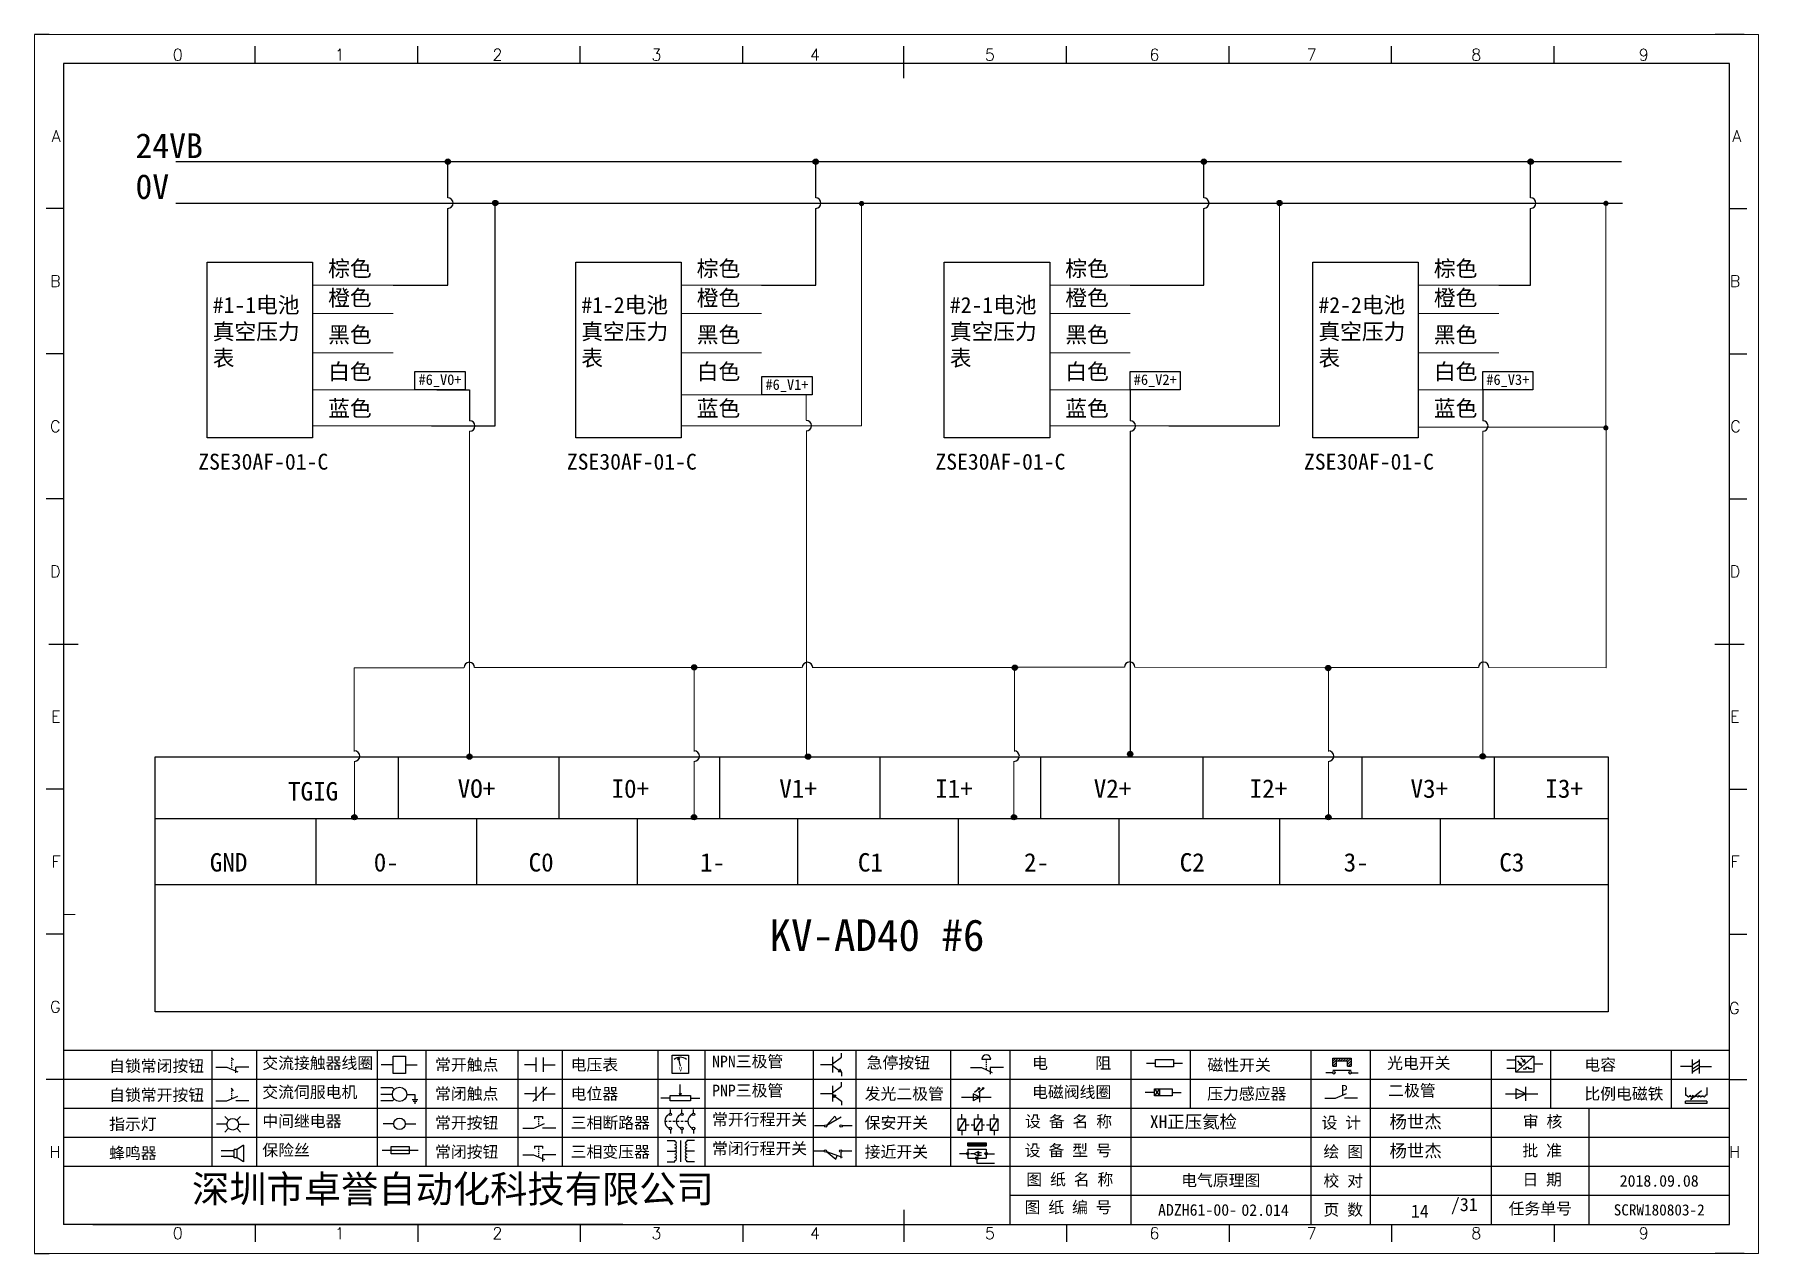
# Model space of a CAD drawing. Header units: millimetres. Extents: x 15130 to 37766, y 5931 to 11073.
# Drawn here: x 24086.6 to 24414, y 9752 to 9983.5 of the extents above; entities that cross this region are included whole.
import ezdxf
from ezdxf.enums import TextEntityAlignment as Align

# ---------------------------------------------------------------- set-up
doc = ezdxf.new("R2010")
doc.units = ezdxf.units.MM
doc.layers.add('1', color=3, linetype='Continuous', lineweight=20)
doc.layers.add('AE_BOR', color=1, linetype='Continuous')
doc.styles.get("Standard").update_dxf_attribs({"font": ''})
doc.styles.add('WD', font='romans.shx', dxfattribs={"bigfont": 'gbcbig.shx'})
doc.styles.add('样式 2', font='')
doc.styles.add('汉字', font='')
doc.styles.get('Standard').set_extended_font_data('SimSun')
doc.styles.get('样式 2').set_extended_font_data('NSimSun')
doc.styles.get('汉字').set_extended_font_data('新宋体')

# ---------------------------------------------------------------- blocks, each defined once
blk = doc.blocks.new('磁性开关')
at = {"linetype": 'ByBlock'}
h = blk.add_hatch(dxfattribs=at)
h.set_pattern_fill('ANSI31', color=256, scale=0.1, style=0)
h.paths.add_polyline_path([(-1910.88, -776.69), (-1910.88, -775.29), (-1907.69, -775.29), (-1907.69, -776.69), (-1908.31, -776.69), (-1908.31, -775.79), (-1910.25, -775.79), (-1910.25, -776.69)])
for p, q in [((-1910.91, -777.81), (-1912.09, -777.81)), ((-1910.88, -776.69), (-1910.88, -775.29)), ((-1910.88, -775.29), (-1907.69, -775.29)), ((-1910.88, -776.69), (-1910.25, -776.69)), ((-1910.88, -777.39), (-1907.69, -777.39)), ((-1910.25, -776.69), (-1910.25, -775.79)), ((-1910.25, -775.79), (-1908.31, -775.79)), ((-1908.31, -776.69), (-1908.31, -775.79)), ((-1908.31, -776.69), (-1907.69, -776.69)), ((-1907.69, -775.29), (-1907.69, -776.69)), ((-1907.66, -777.81), (-1906.48, -777.81))]:
    blk.add_line(p, q, dxfattribs=at)
for centre in [(-1910.68, -777.81), (-1907.88, -777.81)]:
    blk.add_circle(centre, 0.225, dxfattribs=at)
blk = doc.blocks.new('*U8')
at = {"linetype": 'ByBlock'}
for p, q in [((-1909.23, -780.45), (-1909.23, -780.67)), ((-1909.23, -780.45), (-1908.92, -780.84)), ((-1909.23, -780.84), (-1909.23, -781.05)), ((-1911.92, -782.07), (-1910.06, -782.07)), ((-1910.06, -782.07), (-1908.18, -782.88)), ((-1909.23, -781.23), (-1909.23, -781.44)), ((-1909.23, -781.61), (-1909.23, -781.83)), ((-1909.23, -782), (-1909.23, -782.21)), ((-1909.23, -782.38), (-1909.23, -782.43)), ((-1908.52, -783.07), (-1908.52, -782.07)), ((-1906.25, -782.07), (-1908.52, -782.07))]:
    blk.add_line(p, q, dxfattribs=at)
blk = doc.blocks.new('*U11')
at = {"linetype": 'ByBlock'}
for p, q in [((-1911.92, -792.89), (-1910.06, -792.89)), ((-1910.06, -792.89), (-1908.18, -792.08)), ((-1908.88, -791.17), (-1909.23, -790.71)), ((-1909.23, -790.71), (-1909.23, -790.92)), ((-1909.23, -791.09), (-1909.23, -791.31)), ((-1909.23, -791.48), (-1909.23, -791.69)), ((-1909.23, -791.86), (-1909.23, -792.08)), ((-1909.23, -792.25), (-1909.23, -792.47)), ((-1906.25, -792.89), (-1908.52, -792.89))]:
    blk.add_line(p, q, dxfattribs=at)
blk = doc.blocks.new('蜂鸣器')
at = {"linetype": 'ByBlock'}
for p, q in [((-1907.17, -795.53), (-1908.25, -796.26)), ((-1907.17, -795.53), (-1907.17, -798.41)), ((-1908.8, -796.48), (-1911.01, -796.48)), ((-1908.8, -797.46), (-1911.01, -797.46)), ((-1908.25, -796.26), (-1908.8, -796.26)), ((-1908.8, -797.68), (-1908.8, -796.26)), ((-1908.25, -797.68), (-1908.8, -797.68)), ((-1908.25, -797.68), (-1908.25, -796.26)), ((-1907.17, -798.41), (-1908.25, -797.68))]:
    blk.add_line(p, q, dxfattribs=at)
blk = doc.blocks.new('指示灯')
at = {"linetype": 'ByBlock'}
for p, q in [((-1854.25, -776.92), (-1856.06, -776.92)), ((-1854.62, -775.59), (-1853.97, -776.23)), ((-1854.62, -778.25), (-1853.97, -777.61)), ((-1851.9, -775.59), (-1852.54, -776.23)), ((-1851.9, -778.25), (-1852.54, -777.61)), ((-1852.26, -776.92), (-1850.45, -776.92))]:
    blk.add_line(p, q, dxfattribs=at)
blk.add_circle((-1853.26, -776.92), 0.992, dxfattribs=at)
blk = doc.blocks.new('光电开关')
at = {"linetype": 'ByBlock'}
h = blk.add_hatch(dxfattribs=at)
h.set_pattern_fill('ANSI31', color=256, scale=0.01, style=0)
h.set_pattern_definition([(45, (0.172267, 0), (-0.0224506403, 0.0224506403), [])])
h.paths.add_polyline_path([(-1882.44, -776.34), (-1882.5, -775.91), (-1882.68, -776.07)])
h.paths.add_polyline_path([(-1882.86, -776.23), (-1882.44, -776.34), (-1882.68, -776.07)])
h.paths.add_polyline_path([(-1883.05, -776.88), (-1883.11, -776.45), (-1883.29, -776.61)])
h.paths.add_polyline_path([(-1883.47, -776.77), (-1883.05, -776.88), (-1883.29, -776.61)])
for p, q in [((-1884.01, -775.96), (-1885.56, -775.96)), ((-1884.01, -777.39), (-1885.56, -777.39)), ((-1880.91, -775.3), (-1884.01, -778.05)), ((-1883.75, -776.09), (-1883.05, -776.88)), ((-1883.11, -776.45), (-1883.47, -776.77)), ((-1883.05, -776.88), (-1883.47, -776.77)), ((-1883.14, -775.55), (-1882.44, -776.34)), ((-1883.05, -776.88), (-1883.11, -776.45)), ((-1882.5, -775.91), (-1882.86, -776.23)), ((-1882.44, -776.34), (-1882.86, -776.23)), ((-1882.78, -777.47), (-1882.23, -777.47)), ((-1882.44, -776.34), (-1882.5, -775.91)), ((-1882.23, -777.47), (-1882.23, -777.14)), ((-1882.23, -777.14), (-1881.78, -777.14)), ((-1881.78, -777.47), (-1881.78, -777.14)), ((-1881.23, -777.47), (-1881.78, -777.47)), ((-1879.37, -776.67), (-1880.91, -776.67))]:
    blk.add_line(p, q, dxfattribs=at)
blk.add_lwpolyline([(-1884.01, -775.3), (-1880.91, -775.3), (-1880.91, -778.05), (-1884.01, -778.05)], close=True, dxfattribs=at)
blk = doc.blocks.new('交流接触器线圈')
at = {"linetype": 'ByBlock'}
for p, q in [((-1880.82, -781.77), (-1882.87, -781.77)), ((-1878.72, -781.77), (-1876.67, -781.77))]:
    blk.add_line(p, q, dxfattribs=at)
blk.add_lwpolyline([(-1880.82, -780.28), (-1878.72, -780.28), (-1878.72, -783.26), (-1880.82, -783.26)], close=True, dxfattribs=at)
blk = doc.blocks.new('交流伺服电机')
at = {"linetype": 'ByBlock'}
for p, q in [((-1880.97, -785.75), (-1882.94, -785.75)), ((-1880.97, -786.85), (-1882.94, -786.85)), ((-1880.97, -785.75), (-1880.65, -786.03)), ((-1878.49, -786.85), (-1877.07, -786.85)), ((-1877.07, -786.85), (-1877.07, -787.72)), ((-1880.97, -787.94), (-1882.94, -787.94)), ((-1880.97, -787.94), (-1880.65, -787.67)), ((-1877.54, -787.72), (-1876.59, -787.72)), ((-1877.38, -788.01), (-1876.75, -788.01)), ((-1877.23, -788.29), (-1876.9, -788.29))]:
    blk.add_line(p, q, dxfattribs=at)
blk.add_circle((-1879.73, -786.85), 1.24, dxfattribs=at)
blk = doc.blocks.new('中间继电器')
at = {"linetype": 'ByBlock'}
for p, q in [((-1880.72, -791.92), (-1882.54, -791.92)), ((-1878.74, -791.92), (-1876.92, -791.92))]:
    blk.add_line(p, q, dxfattribs=at)
blk.add_circle((-1879.73, -791.92), 0.992, dxfattribs=at)
blk = doc.blocks.new('保险丝')
at = {"linetype": 'ByBlock'}
blk.add_line((-1882.72, -796.49), (-1876.55, -796.49), dxfattribs=at)
blk.add_lwpolyline([(-1881.2, -795.86), (-1878.06, -795.86), (-1878.06, -797.12), (-1881.2, -797.12)], close=True, dxfattribs=at)
blk = doc.blocks.new('常开按钮')
at = {"linetype": 'ByBlock'}
for p, q in [((-1910.06, -787.73), (-1908.18, -786.93)), ((-1909.9, -785.68), (-1908.56, -785.68)), ((-1909.9, -785.68), (-1909.9, -786.07)), ((-1909.23, -785.68), (-1909.23, -785.89)), ((-1909.23, -786.06), (-1909.23, -786.28)), ((-1909.23, -786.45), (-1909.23, -786.67)), ((-1909.23, -786.84), (-1909.23, -787.05)), ((-1908.56, -785.68), (-1908.56, -786.07)), ((-1911.92, -787.73), (-1910.06, -787.73)), ((-1909.23, -787.22), (-1909.23, -787.38)), ((-1906.25, -787.73), (-1908.52, -787.73))]:
    blk.add_line(p, q, dxfattribs=at)
blk = doc.blocks.new('常开触点')
at = {"linetype": 'ByBlock'}
for p, q in [((-1853.82, -782.99), (-1853.82, -780.56)), ((-1852.6, -782.99), (-1852.6, -780.56)), ((-1853.82, -781.77), (-1855.88, -781.77)), ((-1852.6, -781.77), (-1850.55, -781.77))]:
    blk.add_line(p, q, dxfattribs=at)
blk = doc.blocks.new('常闭触点')
at = {"linetype": 'ByBlock'}
for p, q in [((-1853.82, -786.77), (-1855.88, -786.77)), ((-1852.01, -785.66), (-1854.43, -788.1)), ((-1853.82, -787.99), (-1853.82, -785.56)), ((-1852.6, -787.99), (-1852.6, -785.56)), ((-1852.6, -786.77), (-1850.55, -786.77))]:
    blk.add_line(p, q, dxfattribs=at)
blk = doc.blocks.new('常闭按钮')
at = {"linetype": 'ByBlock'}
for p, q in [((-1856.13, -792.28), (-1854.28, -792.28)), ((-1854.28, -792.28), (-1852.4, -793.09)), ((-1854.11, -790.83), (-1852.77, -790.83)), ((-1854.11, -790.83), (-1854.11, -791.22)), ((-1853.44, -790.83), (-1853.44, -791.04)), ((-1853.44, -791.21), (-1853.44, -791.43)), ((-1853.44, -791.6), (-1853.44, -791.82)), ((-1853.44, -791.99), (-1853.44, -792.2)), ((-1853.44, -792.37), (-1853.44, -792.53)), ((-1852.77, -790.83), (-1852.77, -791.22)), ((-1850.47, -792.28), (-1852.73, -792.28)), ((-1852.73, -792.28), (-1852.73, -793.43))]:
    blk.add_line(p, q, dxfattribs=at)
blk = doc.blocks.new('电磁阀线圈')
at = {"linetype": 'ByBlock'}
for p, q in [((-1854.61, -795.92), (-1853.75, -797.16)), ((-1853.75, -795.92), (-1854.61, -797.16)), ((-1853.75, -795.92), (-1853.75, -797.16)), ((-1854.61, -796.54), (-1856.17, -796.54)), ((-1851.53, -796.54), (-1849.97, -796.54))]:
    blk.add_line(p, q, dxfattribs=at)
blk.add_lwpolyline([(-1854.61, -795.92), (-1851.53, -795.92), (-1851.53, -797.16), (-1854.61, -797.16)], close=True, dxfattribs=at)
blk = doc.blocks.new('电压表')
at = {"linetype": 'ByBlock'}
for p, q in [((-1814.84, -780.75), (-1814.91, -781.13)), ((-1814.6, -781.05), (-1814.91, -781.13)), ((-1814.84, -780.75), (-1814.46, -782.26)), ((-1814.84, -780.75), (-1814.6, -781.05))]:
    blk.add_line(p, q, dxfattribs=at)
blk.add_lwpolyline([(-1815.84, -780.34), (-1813.07, -780.34), (-1813.07, -783.49), (-1815.84, -783.49)], close=True, dxfattribs=at)
blk.add_arc((-1814.46, -782.26), 1.56, 46.8313, 133.1687, dxfattribs=at)
at = {"linetype": 'ByBlock', "insert": (-1814.7, -782.39), "char_height": 0.75, "width": 0.6768, "attachment_point": 1}
blk.add_mtext('V', dxfattribs=at)
blk = doc.blocks.new('电位器')
at = {"linetype": 'ByBlock'}
for p, q in [((-1814.45, -787.3), (-1814.62, -786.96)), ((-1814.62, -786.96), (-1814.27, -786.96)), ((-1814.45, -787.3), (-1814.45, -785.39)), ((-1814.45, -787.3), (-1814.27, -786.96)), ((-1816.21, -787.75), (-1817.79, -787.75)), ((-1812.68, -787.75), (-1811.1, -787.75))]:
    blk.add_line(p, q, dxfattribs=at)
blk.add_lwpolyline([(-1816.21, -787.3), (-1812.68, -787.3), (-1812.68, -788.2), (-1816.21, -788.2)], close=True, dxfattribs=at)
blk = doc.blocks.new('三相断路器')
at = {"linetype": 'ByBlock'}
for p, q in [((-1816.17, -790.33), (-1816.17, -789.7)), ((-1814.17, -790.33), (-1814.17, -789.7)), ((-1812.18, -790.33), (-1812.18, -789.7)), ((-1817.14, -791.74), (-1816.72, -791.74)), ((-1816.45, -791.74), (-1816.03, -791.74)), ((-1815.76, -791.74), (-1815.34, -791.74)), ((-1815.07, -791.74), (-1814.65, -791.74)), ((-1814.38, -791.74), (-1813.96, -791.74)), ((-1813.69, -791.74), (-1813.27, -791.74)), ((-1816.17, -793.19), (-1816.17, -793.83)), ((-1814.17, -793.19), (-1814.17, -793.83)), ((-1812.18, -793.19), (-1812.18, -793.83))]:
    blk.add_line(p, q, dxfattribs=at)
for centre in [(-1816.17, -790.55), (-1816.17, -792.98), (-1814.17, -790.55), (-1814.17, -792.98), (-1812.18, -790.55), (-1812.18, -792.98)]:
    blk.add_circle(centre, 0.219, dxfattribs=at)
for centre in [(-1815.81, -791.74), (-1813.82, -791.74), (-1811.83, -791.74)]:
    blk.add_arc(centre, 1.32, 115.5791, 244.4209, dxfattribs=at)
blk = doc.blocks.new('三相变压器')
at = {"linetype": 'ByBlock'}
for p, q in [((-1816.69, -795.03), (-1815.37, -795.03)), ((-1815.37, -795.03), (-1815.37, -795.24)), ((-1814.34, -798.7), (-1814.34, -795.04)), ((-1812, -795.03), (-1813.32, -795.03)), ((-1813.32, -795.03), (-1813.32, -795.24)), ((-1816.69, -796.87), (-1815.37, -796.87)), ((-1816.69, -798.71), (-1815.37, -798.71)), ((-1815.37, -798.71), (-1815.37, -798.5)), ((-1812, -796.87), (-1813.32, -796.87)), ((-1813.32, -798.71), (-1813.32, -798.5)), ((-1812, -798.71), (-1813.32, -798.71))]:
    blk.add_line(p, q, dxfattribs=at)
for centre, start, end in [((-1815.37, -795.51), 270, 90), ((-1815.37, -796.06), 270, 90), ((-1813.32, -795.51), 90, 270), ((-1813.32, -796.06), 90, 270), ((-1815.37, -796.6), 270, 90), ((-1815.37, -797.14), 270, 90), ((-1815.37, -797.68), 270, 90), ((-1815.37, -798.23), 270, 90), ((-1813.32, -796.6), 90, 270), ((-1813.32, -797.14), 90, 270), ((-1813.32, -797.68), 90, 270), ((-1813.32, -798.23), 90, 270)]:
    blk.add_arc(centre, 0.271, start, end, dxfattribs=at)
blk = doc.blocks.new('压力感应器')
at = {"linetype": 'ByBlock'}
for p, q in [((-1817.44, -777.73), (-1815.59, -777.73)), ((-1815.59, -777.73), (-1813.71, -776.93)), ((-1811.78, -777.73), (-1814.05, -777.73))]:
    blk.add_line(p, q, dxfattribs=at)
at = {"linetype": 'ByBlock', "insert": (-1814.65, -775.48), "char_height": 1.68, "width": 1.2242, "attachment_point": 1}
blk.add_mtext('{\\fNSimSun|b0|i0|c134|p49;P}', dxfattribs=at)
blk = doc.blocks.new('二极管')
at = {"linetype": 'ByBlock'}
for p, q in [((-1787.52, -776.77), (-1781.92, -776.77)), ((-1783.97, -776.77), (-1785.69, -775.9)), ((-1785.69, -775.9), (-1785.69, -777.65)), ((-1783.97, -776.77), (-1785.69, -777.65)), ((-1783.97, -777.99), (-1783.97, -775.56))]:
    blk.add_line(p, q, dxfattribs=at)
blk = doc.blocks.new('NPN三极管')
at = {"linetype": 'ByBlock'}
for p, q in [((-1785.73, -780.61), (-1785.73, -783.32)), ((-1785.73, -781.82), (-1784.15, -780.66)), ((-1784.15, -780.66), (-1784.15, -779.98)), ((-1785.73, -781.97), (-1787.81, -781.97)), ((-1785.73, -782.11), (-1784.15, -783.27)), ((-1784.41, -782.73), (-1784.74, -783.18)), ((-1784.15, -783.27), (-1784.74, -783.18)), ((-1784.15, -783.27), (-1784.41, -782.73)), ((-1784.15, -783.27), (-1784.15, -783.96))]:
    blk.add_line(p, q, dxfattribs=at)
blk = doc.blocks.new('PNP三极管')
at = {"linetype": 'ByBlock'}
for p, q in [((-1784.9, -786.74), (-1786.98, -786.74)), ((-1784.9, -785.38), (-1784.9, -788.09)), ((-1784.9, -786.59), (-1783.32, -785.43)), ((-1784.9, -786.88), (-1783.32, -788.04)), ((-1784.9, -786.88), (-1784.31, -786.97)), ((-1784.9, -786.88), (-1784.64, -787.42)), ((-1784.31, -786.97), (-1784.64, -787.42)), ((-1783.32, -785.43), (-1783.32, -784.75)), ((-1783.32, -788.04), (-1783.32, -788.73))]:
    blk.add_line(p, q, dxfattribs=at)
blk = doc.blocks.new('常开行程开关')
at = {"linetype": 'ByBlock'}
for p, q in [((-1786.29, -792.3), (-1788.01, -792.3)), ((-1785.89, -792.17), (-1784.52, -790.62)), ((-1785.89, -792.17), (-1783.43, -790.72)), ((-1784.52, -790.62), (-1784.19, -791.17)), ((-1781.48, -792.3), (-1783.21, -792.3))]:
    blk.add_line(p, q, dxfattribs=at)
for centre in [(-1786.07, -792.3), (-1783.42, -792.3)]:
    blk.add_circle(centre, 0.219, dxfattribs=at)
blk = doc.blocks.new('常闭行程开关')
at = {"linetype": 'ByBlock'}
for p, q in [((-1786.34, -796.62), (-1788.07, -796.62)), ((-1785.93, -796.72), (-1783.25, -797.7)), ((-1785.93, -796.72), (-1784.3, -798)), ((-1784.3, -798), (-1784.08, -797.4)), ((-1783.48, -796.84), (-1783.48, -797.85)), ((-1781.54, -796.62), (-1783.26, -796.62))]:
    blk.add_line(p, q, dxfattribs=at)
for centre in [(-1786.12, -796.62), (-1783.48, -796.62)]:
    blk.add_circle(centre, 0.219, dxfattribs=at)
blk = doc.blocks.new('电容')
at = {"linetype": 'ByBlock'}
for p, q in [((-1756.08, -782.99), (-1756.08, -780.56)), ((-1754.86, -780.79), (-1756.08, -781.55)), ((-1754.86, -782.99), (-1754.86, -780.56)), ((-1756.08, -781.77), (-1758.13, -781.77)), ((-1754.86, -781.44), (-1756.08, -782.2)), ((-1754.86, -781.99), (-1756.08, -782.75)), ((-1754.86, -781.77), (-1752.81, -781.77))]:
    blk.add_line(p, q, dxfattribs=at)
blk = doc.blocks.new('发光二极管')
at = {"linetype": 'ByBlock'}
for p, q in [((-1758.01, -786.77), (-1752.89, -786.77)), ((-1754.84, -786.77), (-1756.04, -786.16)), ((-1756.04, -786.16), (-1756.04, -787.39)), ((-1754.84, -786.77), (-1756.04, -787.39)), ((-1755.78, -785.92), (-1754.89, -785.14)), ((-1754.89, -785.14), (-1755.2, -785.22)), ((-1755.2, -785.22), (-1755.01, -785.43)), ((-1755.08, -785.92), (-1754.18, -785.14)), ((-1754.89, -785.14), (-1755.01, -785.43)), ((-1754.84, -787.63), (-1754.84, -785.92)), ((-1754.18, -785.14), (-1754.49, -785.22)), ((-1754.49, -785.22), (-1754.31, -785.43)), ((-1754.18, -785.14), (-1754.31, -785.43))]:
    blk.add_line(p, q, dxfattribs=at)
blk = doc.blocks.new('比例电磁阀')
at = {"linetype": 'ByBlock'}
for p, q in [((-1757.26, -775.38), (-1757.26, -776.71)), ((-1757.26, -776.71), (-1757.05, -776.71)), ((-1753.6, -777.73), (-1757.25, -777.73)), ((-1757.25, -778.13), (-1757.25, -777.73)), ((-1753.6, -778.13), (-1757.25, -778.13)), ((-1754.5, -775.98), (-1756.35, -777.44)), ((-1756.35, -777.44), (-1756.25, -777.25)), ((-1756.35, -777.44), (-1756.15, -777.38)), ((-1756.15, -777.38), (-1756.25, -777.25)), ((-1753.58, -776.71), (-1753.8, -776.71)), ((-1753.6, -777.73), (-1753.6, -778.13)), ((-1753.58, -775.38), (-1753.58, -776.71))]:
    blk.add_line(p, q, dxfattribs=at)
for centre in [(-1756.78, -776.71), (-1756.24, -776.71), (-1755.7, -776.71), (-1755.15, -776.71), (-1754.61, -776.71), (-1754.07, -776.71)]:
    blk.add_arc(centre, 0.271, 180, 0, dxfattribs=at)
blk = doc.blocks.new('保安开关')
at = {"linetype": 'ByBlock'}
for p, q in [((-1757.96, -790.79), (-1757.96, -789.97)), ((-1755.17, -790.79), (-1755.17, -789.97)), ((-1752.39, -790.79), (-1752.39, -789.97)), ((-1757.33, -790.79), (-1758.6, -792.81)), ((-1757.96, -792.81), (-1757.96, -793.62)), ((-1757.33, -791.8), (-1756.72, -791.8)), ((-1756.35, -791.8), (-1755.89, -791.8)), ((-1754.54, -790.79), (-1755.81, -792.81)), ((-1755.17, -792.81), (-1755.17, -793.62)), ((-1754.52, -791.8), (-1754.06, -791.8)), ((-1753.69, -791.8), (-1753.08, -791.8)), ((-1751.75, -790.79), (-1753.02, -792.81)), ((-1752.39, -792.81), (-1752.39, -793.62))]:
    blk.add_line(p, q, dxfattribs=at)
for points in [[(-1758.6, -790.79), (-1757.33, -790.79), (-1757.33, -792.81), (-1758.6, -792.81)], [(-1755.81, -790.79), (-1754.54, -790.79), (-1754.54, -792.81), (-1755.81, -792.81)], [(-1753.02, -790.79), (-1751.75, -790.79), (-1751.75, -792.81), (-1753.02, -792.81)]]:
    blk.add_lwpolyline(points, close=True, dxfattribs=at)
blk = doc.blocks.new('接近开关')
at = {"linetype": 'ByBlock'}
h = blk.add_hatch(dxfattribs=at)
h.set_pattern_fill('ANSI31', color=256, scale=0.01, style=0)
h.set_pattern_definition([(45, (-89.131516, -30.795668), (-0.0224506403, 0.0224506403), [])])
h.paths.add_polyline_path([(-1516.96, -1123.35), (-1516.96, -1122.85), (-1513.76, -1122.85), (-1513.76, -1123.35)])
for p, q in [((-1517.18, -1124.71), (-1518.36, -1124.71)), ((-1516.96, -1123.35), (-1516.96, -1122.85)), ((-1516.96, -1122.85), (-1513.76, -1122.85)), ((-1516.96, -1123.35), (-1513.76, -1123.35)), ((-1516.96, -1123.95), (-1513.76, -1123.95)), ((-1516.96, -1123.95), (-1516.96, -1125.47)), ((-1516.96, -1125.47), (-1513.76, -1125.47)), ((-1515.91, -1124.71), (-1516.45, -1124.71)), ((-1515.11, -1124.31), (-1515.91, -1124.71)), ((-1515.11, -1125.11), (-1515.91, -1124.71)), ((-1515.33, -1124.53), (-1515.17, -1124.53)), ((-1515.33, -1124.88), (-1515.17, -1124.88)), ((-1515.25, -1124.45), (-1515.25, -1124.61)), ((-1515.11, -1124.31), (-1515.11, -1125.11)), ((-1515.11, -1124.48), (-1514.58, -1124.48)), ((-1515.11, -1124.94), (-1514.58, -1124.94)), ((-1513.76, -1122.85), (-1513.76, -1123.35)), ((-1513.76, -1123.95), (-1513.76, -1125.47)), ((-1513.54, -1124.71), (-1512.36, -1124.71)), ((-1515.36, -1125.69), (-1515.36, -1126.36)), ((-1515.36, -1126.36), (-1512.36, -1126.36))]:
    blk.add_line(p, q, dxfattribs=at)
for centre in [(-1516.96, -1124.71), (-1515.36, -1125.47), (-1513.76, -1124.71)]:
    blk.add_circle(centre, 0.225, dxfattribs=at)
blk = doc.blocks.new('电阻')
at = {"linetype": 'ByBlock'}
for p, q in [((-3.09, 0), (-1.57, 0)), ((1.57, 0), (3.09, 0))]:
    blk.add_line(p, q, dxfattribs=at)
blk.add_lwpolyline([(-1.57, 0.63), (1.57, 0.63), (1.57, -0.63), (-1.57, -0.63)], close=True, dxfattribs=at)
blk = doc.blocks.new('急停按钮')
at = {"linetype": 'ByBlock'}
for p, q in [((-1.86, 0), (0, 0)), ((0, 0), (1.88, -0.81)), ((0.06, 1.45), (1.61, 1.45)), ((0.83, 1.45), (0.83, 1.24)), ((0.83, 1.07), (0.83, 0.85)), ((0.83, 0.68), (0.83, 0.47)), ((0.83, 0.29), (0.83, 0.08)), ((3.81, 0), (1.54, 0)), ((1.54, 0), (1.54, -1.15)), ((0.83, -0.09), (0.83, -0.24))]:
    blk.add_line(p, q, dxfattribs=at)
blk.add_arc((0.83, 1.45), 0.774, 0, 180)
blk = doc.blocks.new('电控横A4')
for p, q in [((292, -5), (5, -5)), ((5, -5), (5, -205)), ((292, -205), (292, -5)), ((10.03, -205), (289.53, -205)), ((130.8, -205), (190.75, -205)), ((190.75, -205), (259.54, -205))]:
    blk.add_line(p, q)
at = {"lineweight": 9, "ltscale": 0.1}
for p, q in [((5, -151.57), (7, -151.57)), ((101.34, -205), (130.8, -205)), ((129.44, -205), (129.44, -205)), ((129.44, -205), (129.44, -205)), ((129.44, -205), (129.44, -205)), ((129.44, -205), (129.44, -205))]:
    blk.add_line(p, q, dxfattribs=at)
at = {"linetype": 'ByBlock'}
for p, q in [((292, -175), (5, -175)), ((292, -180), (5, -180)), ((292, -185), (5, -185)), ((292, -190), (5, -190)), ((292, -195), (5, -195)), ((292, -200), (168.03, -200))]:
    blk.add_line(p, q, dxfattribs=at)
at = {"color": 0, "lineweight": -2}
for p, q in [((30.58, -175), (30.58, -195)), ((38.26, -175), (38.26, -195)), ((59.05, -175), (59.05, -195)), ((67.4, -175), (67.4, -195)), ((83.26, -175), (83.26, -195)), ((90.91, -175), (90.91, -195)), ((107.4, -175), (107.4, -195)), ((115.5, -175), (115.5, -195)), ((134.12, -175), (134.12, -195)), ((141.48, -175), (141.48, -195)), ((157.79, -175), (157.79, -195)), ((168.03, -175), (168.03, -204.92)), ((188.84, -175), (188.84, -185)), ((199.08, -175), (199.08, -185)), ((219.89, -175), (219.89, -185)), ((230.12, -175), (230.12, -185)), ((250.93, -175), (250.93, -185)), ((261.17, -175), (261.17, -185)), ((281.98, -175), (281.98, -185)), ((188.84, -185), (188.84, -204.92)), ((219.89, -185), (219.89, -205)), ((230.12, -185), (230.12, -205)), ((250.93, -185), (250.93, -205)), ((267.79, -185), (267.79, -205))]:
    blk.add_line(p, q, dxfattribs=at)
at = {"color": 0, "ltscale": 2}
for p, q in [((292, -205), (292, -183.55)), ((101.34, -205), (5, -205)), ((259.54, -205), (289.53, -205)), ((259.54, -205), (292, -205))]:
    blk.add_line(p, q, dxfattribs=at)
at = {"layer": 'AE_BOR', "lineweight": 30}
for p, q in [((2.53, 0), (0, 0)), ((294.53, 0), (289.53, 0)), ((0, -210), (2.53, -210)), ((294.53, -210), (289.53, -210))]:
    blk.add_line(p, q, dxfattribs=at)
at = {"layer": 'AE_BOR', "color": 1, "lineweight": 15}
for p, q in [((0, 0), (297, 0)), ((0, -210), (0, 0)), ((297, 0), (297, -210)), ((297, -210), (0, -210))]:
    blk.add_line(p, q, dxfattribs=at)
at = {"layer": 'AE_BOR'}
for p, q in [((38.03, -5), (38.03, -2)), ((66.03, -5), (66.03, -2)), ((94.03, -5), (94.03, -2)), ((122.03, -5), (122.03, -2)), ((149.78, -5), (149.78, -2)), ((177.78, -5), (177.78, -2)), ((205.78, -5), (205.78, -2)), ((233.78, -5), (233.78, -2)), ((261.78, -5), (261.78, -2)), ((5, -30), (2, -30)), ((292, -30), (295, -30)), ((5, -55), (2, -55)), ((292, -55), (295, -55)), ((5, -80), (2, -80)), ((292, -80), (295, -80)), ((5, -130), (2, -130)), ((292, -130), (295, -130)), ((5, -155), (2, -155)), ((292, -155), (295, -155)), ((5, -180), (2, -180)), ((292, -180), (295, -180)), ((38.03, -205), (38.03, -208)), ((66.03, -205), (66.03, -208)), ((94.03, -205), (94.03, -208)), ((122.03, -205), (122.03, -208)), ((149.78, -205), (149.78, -208)), ((177.78, -205), (177.78, -208)), ((205.78, -205), (205.78, -208)), ((233.78, -205), (233.78, -208)), ((261.78, -205), (261.78, -208))]:
    blk.add_line(p, q, dxfattribs=at)
at = {"layer": 'AE_BOR', "color": 2, "lineweight": 30}
for p, q in [((149.78, -7.5), (149.78, -2.5)), ((2.5, -105), (7.5, -105)), ((289.5, -105), (294.5, -105)), ((149.78, -202.5), (149.78, -207.5)), ((149.78, -205), (149.78, -207.5))]:
    blk.add_line(p, q, dxfattribs=at)
at = {"linetype": 'ByBlock'}
for name, p in [('*U8', (1943.19, 604.18)), ('交流接触器线圈', (1942.62, 604.27)), ('常开触点', (1940.27, 604.3)), ('电压表', (1925.71, 604.52)), ('NPN三极管', (1923.2, 604.5)), ('磁性开关', (2134.53, 598.96)), ('光电开关', (2139.22, 599.27)), ('电容', (2041.69, 603.98)), ('电位器', (1925.71, 604.52)), ('PNP三极管', (1922.37, 604.27)), ('压力感应器', (2039.72, 594.52)), ('*U11', (1943.19, 609.18)), ('交流伺服电机', (1942.62, 604.27)), ('常闭触点', (1940.27, 604.3)), ('发光二极管', (1917.72, 603.69)), ('电磁阀线圈', (2047.53, 614.3)), ('二极管', (2040.91, 594.27)), ('比例电磁阀', (2041.69, 593.98)), ('指示灯', (1887.41, 589.18)), ('中间继电器', (1942.62, 604.27)), ('常开按钮', (1996.06, 599.3)), ('三相断路器', (1925.71, 604.52)), ('常开行程开关', (1922.37, 604.27)), ('保安开关', (1917.72, 603.98)), ('蜂鸣器', (1943.19, 604.18)), ('保险丝', (1942.62, 604.27)), ('常闭按钮', (1940.27, 599.3)), ('三相变压器', (1925.71, 604.52)), ('常闭行程开关', (1922.37, 604.27)), ('接近开关', (1677.72, 931.9))]:
    blk.add_blockref(name, p, dxfattribs=at)
for name, p in [('急停按钮', (163.12, -177.98)), ('电阻', (194.66, -177.22))]:
    blk.add_blockref(name, p)
at = {"char_height": 2, "attachment_point": 1, "style": '汉字'}
for s, insert in [('{\\fKaiTi_GB2312|b0|i0|c134|p49;自锁常闭按钮}', (12.86, -176.69)), ('{\\fKaiTi_GB2312|b0|i0|c134|p49;交流接触器线圈}', (39.25, -176.19)), ('{\\fKaiTi_GB2312|b0|i0|c134|p49;常开触点}', (69.01, -176.48)), ('{\\fKaiTi_GB2312|b0|i0|c134|p49;电压表}', (92.37, -176.47)), ('{\\fKaiTi_GB2312|b0|i0|c134|p49;NPN三极管}', (116.73, -175.91)), ('{\\fKaiTi_GB2312|b0|i0|c134|p49;急停按钮}', (143.35, -176.12)), ('{\\fKaiTi_GB2312|b0|i0|c134|p49;电      阻}', (171.86, -176.19)), ('{\\fKaiTi_GB2312|b0|i0|c134|p49;磁性开关}', (202.07, -176.53)), ('{\\fKaiTi_GB2312|b0|i0|c134|p49;光电开关}', (233.02, -176.19)), ('{\\fKaiTi_GB2312|b0|i0|c134|p49;电容}', (267, -176.48)), ('{\\fKaiTi_GB2312|b0|i0|c134|p49;交流伺服电机}', (39.25, -181.19)), ('{\\fKaiTi_GB2312|b0|i0|c134|p49;电位器}', (92.37, -181.47)), ('{\\fKaiTi_GB2312|b0|i0|c134|p49;PNP三极管}', (116.73, -180.91)), ('{\\fKaiTi_GB2312|b0|i0|c134|p49;电磁阀线圈}', (171.86, -181.19)), ('{\\fKaiTi_GB2312|b0|i0|c134|p49;压力感应器}', (202.02, -181.47)), ('{\\fKaiTi_GB2312|b0|i0|c134|p49;二极管}', (233.2, -180.91)), ('{\\fKaiTi_GB2312|b0|i0|c134|p49;自锁常开按钮}', (12.86, -181.69)), ('{\\fKaiTi_GB2312|b0|i0|c134|p49;常闭触点}', (69.01, -181.48)), ('{\\fKaiTi_GB2312|b0|i0|c134|p49;发光二极管}', (143.02, -181.48)), ('{\\fKaiTi_GB2312|b0|i0|c134|p49;比例电磁铁}', (267, -181.48)), ('{\\fKaiTi_GB2312|b0|i0|c134|p49;指示灯}', (12.86, -186.69)), ('{\\fKaiTi_GB2312|b0|i0|c134|p49;中间继电器}', (39.25, -186.19)), ('{\\fKaiTi_GB2312|b0|i0|c134|p49;常开按钮}', (69.01, -186.48)), ('{\\fKaiTi_GB2312|b0|i0|c134|p49;三相断路器}', (92.37, -186.47)), ('{\\fKaiTi_GB2312|b0|i0|c134|p49;常开行程开关}', (116.73, -185.91)), ('{\\fKaiTi_GB2312|b0|i0|c134|p49;保安开关}', (143.02, -186.48)), ('{\\fKaiTi_GB2312|b0|i0|c134|p0;设 备 名 称}', (170.65, -186.24)), ('{\\fKaiTi_GB2312|b0|i0|c134|p0;设 计}', (221.72, -186.46)), ('{\\fKaiTi_GB2312|b0|i0|c134|p0;审 核}', (256.39, -186.25)), ('{\\fKaiTi_GB2312|b0|i0|c134|p49;蜂鸣器}', (12.86, -191.69)), ('{\\fKaiTi_GB2312|b0|i0|c134|p49;保险丝}', (39.25, -191.19)), ('{\\fKaiTi_GB2312|b0|i0|c134|p49;常闭按钮}', (69.01, -191.48)), ('{\\fKaiTi_GB2312|b0|i0|c134|p49;三相变压器}', (92.37, -191.47)), ('{\\fKaiTi_GB2312|b0|i0|c134|p49;常闭行程开关}', (116.73, -190.91)), ('{\\fKaiTi_GB2312|b0|i0|c134|p49;接近开关}', (143.02, -191.48)), ('{\\fKaiTi_GB2312|b0|i0|c134|p0;设 备 型 号}', (170.58, -191.24)), ('{\\fKaiTi_GB2312|b0|i0|c134|p0;绘 图}', (222.05, -191.46)), ('{\\fKaiTi_GB2312|b0|i0|c134|p0;批 准}', (256.32, -191.25)), ('{\\fKaiTi_GB2312|b0|i0|c134|p0;图 纸 名 称}', (170.86, -196.24)), ('{\\fKaiTi_GB2312|b0|i0|c134|p0;日 期}', (256.32, -196.25)), ('{\\fKaiTi_GB2312|b0|i0|c134|p0;校 对}', (222.05, -196.46)), ('{\\fKaiTi_GB2312|b0|i0|c134|p0;图 纸 编 号}', (170.57, -201.03)), ('{\\fKaiTi_GB2312|b0|i0|c134|p0;页 数}', (222.05, -201.46)), ('{\\fKaiTi_GB2312|b0|i0|c134|p0;任务单号}', (253.94, -201.25))]:
    blk.add_mtext(s, dxfattribs=dict(at, insert=insert))
for s, insert, char_height, width, attachment_point in [('{\\fKaiTi_GB2312|b0|i0|c134|p49;XH正压氦检}', (192.15, -186.2), 2.2, 26.5767, 1), ('{\\fKaiTi_GB2312|b0|i0|c134|p49;杨世杰}', (233.43, -186.2), 2.2, 15.3175, 1), ('{\\fKaiTi_GB2312|b0|i0|c134|p49;杨世杰}', (233.43, -191.2), 2.2, 15.3175, 1), ('{\\fKaiTi_GB2312|b0|i0|c134|p49;2018.09.08}', (279.89, -197.5), 2, 24.2172, 5), ('{\\fKaiTi_GB2312|b0|i0|c134|p49;SCRW180803-2}', (279.89, -202.5), 1.92, 24.2172, 5)]:
    blk.add_mtext(s, dxfattribs=dict(insert=insert, char_height=char_height, width=width, attachment_point=attachment_point))
at = {"color": 0, "lineweight": -2}
for s, insert, char_height, width, attachment_point in [('深圳市卓誉自动化科技有限公司', (27.14, -196.53), 4.7064, 96.1138, 1), ('{\\C256;ADZH61-00-}', (200.36, -202.5), 2, 31.0482, 5)]:
    blk.add_mtext(s, dxfattribs=dict(at, insert=insert, char_height=char_height, width=width, attachment_point=attachment_point))
at = {"color": 0, "linetype": 'ByBlock', "lineweight": -2, "insert": (242.64, -201.84), "char_height": 4.2689, "width": 20.8102, "attachment_point": 5}
blk.add_mtext('  {\\H0.53119x; /31}', dxfattribs=at)
at = {"layer": 'AE_BOR', "style": 'WD'}
for s, p in [('0', (24.67, -4.5)), ('1', (52.6, -4.5)), ('2', (79.75, -4.5)), ('3', (107.15, -4.5)), ('4', (134.45, -4.5)), ('5', (164.59, -4.5)), ('6', (192.94, -4.5)), ('7', (220.04, -4.5)), ('8', (248.37, -4.5)), ('9', (277.23, -4.5)), ('0', (24.67, -207.5)), ('1', (52.6, -207.5)), ('2', (79.75, -207.5)), ('3', (107.15, -207.5)), ('4', (134.45, -207.5)), ('5', (164.59, -207.5)), ('6', (192.94, -207.5)), ('7', (220.04, -207.5)), ('8', (248.37, -207.5)), ('9', (277.23, -207.5))]:
    blk.add_text(s, height=2, dxfattribs=at).set_placement(p, align=Align.CENTER)
for s, p in [('A', (4.5, -17.5)), ('A', (294.03, -17.5)), ('B', (4.5, -42.5)), ('B', (293.84, -42.5)), ('C', (4.5, -67.5)), ('C', (293.93, -67.5)), ('D', (4.5, -92.5)), ('D', (293.84, -92.5)), ('E', (4.5, -117.5)), ('E', (293.74, -117.5)), ('F', (4.5, -142.5)), ('F', (293.74, -142.5)), ('F', (293.74, -142.5)), ('G', (4.5, -167.5)), ('G', (293.74, -167.72)), ('H', (4.5, -192.5)), ('H', (293.84, -192.5))]:
    blk.add_text(s, height=2, dxfattribs=at).set_placement(p, align=Align.MIDDLE_RIGHT)

msp = doc.modelspace()

# ---------------------------------------------------------------- hatches: boundary and pattern name
at = {"lineweight": -2}
h = msp.add_hatch(color=0, dxfattribs=at)
edge = h.paths.add_edge_path()
edge.add_arc((24165.113, 9959.327), 0.5, 0, 360)
h = msp.add_hatch(color=0, dxfattribs=at)
edge = h.paths.add_edge_path()
edge.add_arc((24234.978, 9959.327), 0.5, 0, 360)
h = msp.add_hatch(color=0, dxfattribs=at)
edge = h.paths.add_edge_path()
edge.add_arc((24308.688, 9959.327), 0.5, 0, 360)
h = msp.add_hatch(color=0, dxfattribs=at)
edge = h.paths.add_edge_path()
edge.add_arc((24370.764, 9959.327), 0.5, 0, 360)
h = msp.add_hatch(color=0, dxfattribs=at)
edge = h.paths.add_edge_path()
edge.add_arc((24174.123, 9951.455), 0.5, 0, 360)
h = msp.add_hatch(color=0, dxfattribs=at)
edge = h.paths.add_edge_path()
edge.add_arc((24243.691, 9951.366), 0.5, 0, 360)
h = msp.add_hatch(color=0, dxfattribs=at)
edge = h.paths.add_edge_path()
edge.add_arc((24323.073, 9951.455), 0.5, 0, 360)
h = msp.add_hatch(color=0, dxfattribs=at)
edge = h.paths.add_edge_path()
edge.add_arc((24385.065, 9951.404), 0.5, 0, 360)
h = msp.add_hatch(color=0, dxfattribs=at)
edge = h.paths.add_edge_path()
edge.add_arc((24385.039, 9908.755), 0.5, 0, 360)
h = msp.add_hatch(color=0, dxfattribs=at)
edge = h.paths.add_edge_path()
edge.add_arc((24211.895, 9863.269), 0.5, 0, 360)
h = msp.add_hatch(color=0, dxfattribs=at)
edge = h.paths.add_edge_path()
edge.add_arc((24272.783, 9863.204), 0.5, 0, 360)
h = msp.add_hatch(color=0, dxfattribs=at)
edge = h.paths.add_edge_path()
edge.add_arc((24332.312, 9863.138), 0.5, 0, 360)
h = msp.add_hatch(color=0, dxfattribs=at)
edge = h.paths.add_edge_path()
edge.add_arc((24169.226, 9846.31), 0.5, 0, 360)
h = msp.add_hatch(color=0, dxfattribs=at)
edge = h.paths.add_edge_path()
edge.add_arc((24233.519, 9846.31), 0.5, 0, 360)
h = msp.add_hatch(color=0, dxfattribs=at)
edge = h.paths.add_edge_path()
edge.add_arc((24294.706, 9846.81), 0.5, 0, 360)
h = msp.add_hatch(color=0, dxfattribs=at)
edge = h.paths.add_edge_path()
edge.add_arc((24361.666, 9846.385), 0.5, 0, 360)
h = msp.add_hatch(color=0, dxfattribs=at)
edge = h.paths.add_edge_path()
edge.add_arc((24147.356, 9834.815), 0.5, 0, 360)
h = msp.add_hatch(color=0, dxfattribs=at)
edge = h.paths.add_edge_path()
edge.add_arc((24211.866, 9834.815), 0.5, 0, 360)
h = msp.add_hatch(color=0, dxfattribs=at)
edge = h.paths.add_edge_path()
edge.add_arc((24332.346, 9834.815), 0.5, 0, 360)

# ---------------------------------------------------------------- linework, layer by layer
at = {"color": 0, "lineweight": -2}
for p, q in [((24113.473, 9959.327), (24388.037, 9959.327)), ((24165.113, 9952.455), (24165.113, 9959.327)), ((24234.978, 9952.455), (24234.978, 9959.327)), ((24308.688, 9952.455), (24308.688, 9959.327)), ((24370.764, 9952.455), (24370.764, 9959.327)), ((24113.473, 9951.455), (24388.229, 9951.455)), ((24174.123, 9909.122), (24174.123, 9951.455)), ((24165.113, 9935.879), (24165.113, 9950.455)), ((24234.978, 9935.879), (24234.978, 9950.455)), ((24308.688, 9935.879), (24308.688, 9950.455)), ((24370.764, 9935.879), (24370.764, 9950.455)), ((24154.704, 9935.879), (24165.113, 9935.879)), ((24224.704, 9935.879), (24234.978, 9935.879)), ((24294.704, 9935.879), (24308.688, 9935.879)), ((24364.704, 9935.879), (24370.764, 9935.879)), ((24163.031, 9915.997), (24169.254, 9915.997)), ((24169.254, 9915.997), (24169.254, 9910.122)), ((24294.704, 9915.997), (24294.704, 9910.122)), ((24361.671, 9915.997), (24361.671, 9910.122)), ((24162.031, 9909.122), (24174.123, 9909.122)), ((24302.031, 9909.122), (24323.073, 9909.122)), ((24155.738, 9834.577), (24155.738, 9846.164)), ((24186.238, 9834.577), (24186.238, 9846.164)), ((24216.738, 9834.577), (24216.738, 9846.164)), ((24247.238, 9834.577), (24247.238, 9846.164)), ((24277.738, 9834.577), (24277.738, 9846.164)), ((24308.581, 9834.577), (24308.581, 9846.164)), ((24338.738, 9834.577), (24338.738, 9846.164)), ((24363.917, 9834.577), (24363.917, 9846.164)), ((24109.55, 9834.577), (24385.501, 9834.577)), ((24140.05, 9834.577), (24140.05, 9822.068)), ((24170.55, 9834.577), (24170.55, 9822.068)), ((24201.05, 9834.577), (24201.05, 9822.068)), ((24231.55, 9834.577), (24231.55, 9822.068)), ((24262.05, 9834.577), (24262.05, 9822.068)), ((24292.55, 9834.577), (24292.55, 9822.068)), ((24323.05, 9834.577), (24323.05, 9822.068)), ((24353.55, 9834.577), (24353.55, 9822.068)), ((24109.55, 9822.068), (24385.479, 9822.068))]:
    msp.add_line(p, q, dxfattribs=at)
at = {"lineweight": 0}
for p, q in [((24139.476, 9935.879), (24154.704, 9935.879)), ((24209.476, 9935.879), (24224.704, 9935.879)), ((24279.476, 9935.879), (24294.704, 9935.879)), ((24349.476, 9935.879), (24364.704, 9935.879)), ((24139.421, 9930.49), (24154.704, 9930.49)), ((24209.421, 9930.49), (24224.704, 9930.49)), ((24279.421, 9930.49), (24294.704, 9930.49)), ((24349.421, 9930.49), (24364.704, 9930.49)), ((24139.421, 9922.997), (24154.704, 9922.997)), ((24209.421, 9922.997), (24224.704, 9922.997)), ((24279.421, 9922.997), (24294.704, 9922.997)), ((24349.421, 9922.997), (24364.704, 9922.997)), ((24139.421, 9915.997), (24154.704, 9915.997)), ((24154.704, 9915.997), (24163.031, 9915.997)), ((24209.477, 9915.053), (24224.76, 9915.053)), ((24224.76, 9915.053), (24233.087, 9915.053)), ((24279.421, 9915.997), (24294.704, 9915.997)), ((24349.421, 9915.997), (24361.671, 9915.997)), ((24139.421, 9909.122), (24162.031, 9909.122)), ((24209.421, 9909.122), (24232.031, 9909.122)), ((24279.421, 9909.122), (24302.031, 9909.122)), ((24349.435, 9908.888), (24372.045, 9908.888))]:
    msp.add_line(p, q, dxfattribs=at)
msp.add_line((24294.704, 9908.122), (24294.706, 9846.81))
for points in [[(24119.39, 9940.206), (24139.421, 9940.206), (24139.421, 9906.897), (24119.39, 9906.897)], [(24189.39, 9940.206), (24209.421, 9940.206), (24209.421, 9906.897), (24189.39, 9906.897)], [(24259.39, 9940.206), (24279.421, 9940.206), (24279.421, 9906.897), (24259.39, 9906.897)], [(24329.39, 9940.206), (24349.421, 9940.206), (24349.421, 9906.897), (24329.39, 9906.897)]]:
    msp.add_lwpolyline(points, close=True)
at = {"color": 1}
for points in [[(24158.868, 9919.471), (24168.384, 9919.471), (24168.385, 9915.997), (24158.868, 9915.997)], [(24224.76, 9918.527), (24234.277, 9918.527), (24234.277, 9915.053), (24224.76, 9915.053)], [(24294.704, 9919.471), (24304.221, 9919.471), (24304.221, 9915.997), (24294.704, 9915.997)], [(24361.671, 9919.471), (24371.188, 9919.471), (24371.188, 9915.997), (24361.671, 9915.997)]]:
    msp.add_lwpolyline(points, close=True, dxfattribs=at)
at = {"color": 0, "lineweight": -2}
msp.add_lwpolyline([(24109.55, 9846.31), (24385.479, 9846.31), (24385.479, 9797.825), (24109.55, 9797.825)], close=True, dxfattribs=at)
for centre in [(24165.113, 9959.327), (24234.978, 9959.327), (24308.688, 9959.327), (24370.764, 9959.327), (24174.123, 9951.455), (24323.073, 9951.455), (24211.895, 9863.269), (24272.783, 9863.204), (24332.312, 9863.138), (24169.226, 9846.31), (24233.519, 9846.31), (24294.706, 9846.81), (24361.666, 9846.385), (24147.356, 9834.815), (24211.866, 9834.815), (24272.632, 9834.815), (24332.346, 9834.815)]:
    msp.add_circle(centre, 0.5, dxfattribs=at)
for centre, start, end in [((24165.113, 9951.455), 270, 90), ((24234.978, 9951.455), 270, 90), ((24308.688, 9951.455), 270, 90), ((24370.764, 9951.455), 270, 90), ((24169.254, 9909.122), 270, 90), ((24233.182, 9909.182), 270, 90), ((24294.704, 9909.122), 270, 90), ((24361.671, 9909.122), 270, 90), ((24169.188, 9863.238), 0, 180), ((24233.408, 9863.238), 0, 180), ((24294.611, 9863.303), 0, 180), ((24361.833, 9863.252), 0, 180), ((24147.385, 9846.416), 270, 90), ((24211.895, 9846.416), 270, 90), ((24272.661, 9846.416), 270, 90), ((24332.375, 9846.416), 270, 90)]:
    msp.add_arc(centre, 1, start, end, dxfattribs=at)
for points in [[(24272.199, 9834.565), (24272.132, 9834.815), (24272.199, 9835.065)], [(24272.382, 9834.382), (24272.199, 9835.065), (24272.382, 9835.248)], [(24272.199, 9834.565), (24272.199, 9835.065), (24272.382, 9834.382)], [(24272.632, 9834.315), (24272.382, 9835.248), (24272.632, 9835.315)], [(24272.382, 9834.382), (24272.382, 9835.248), (24272.632, 9834.315)], [(24272.632, 9834.315), (24272.632, 9835.315), (24272.882, 9834.382)], [(24272.882, 9834.382), (24272.632, 9835.315), (24272.882, 9835.248)], [(24272.882, 9834.382), (24272.882, 9835.248), (24273.065, 9834.565)], [(24273.065, 9834.565), (24272.882, 9835.248), (24273.065, 9835.065)], [(24273.065, 9834.565), (24273.065, 9835.065), (24273.132, 9834.815)]]:
    msp.add_solid(points, dxfattribs=at)
at = {"layer": '1', "color": 7, "linetype": 'Continuous', "lineweight": 13}
for p, q in [((24243.686, 9909.124), (24243.686, 9951.438)), ((24323.05, 9909.124), (24323.05, 9951.518)), ((24233.145, 9915.05), (24233.145, 9910.198)), ((24227.55, 9909.124), (24243.688, 9909.124)), ((24372.036, 9908.887), (24375.915, 9908.887)), ((24385.127, 9863.189), (24385.127, 9908.753)), ((24169.202, 9908.128), (24169.202, 9846.309)), ((24233.236, 9908.128), (24233.236, 9846.309)), ((24361.671, 9908.122), (24361.671, 9846.303)), ((24147.331, 9847.317), (24147.331, 9863.161)), ((24168.171, 9863.161), (24147.331, 9863.161)), ((24170.188, 9863.242), (24211.883, 9863.242)), ((24211.883, 9863.242), (24232.31, 9863.242)), ((24211.887, 9847.317), (24211.887, 9863.335)), ((24234.329, 9863.248), (24272.634, 9863.248)), ((24293.611, 9863.303), (24272.644, 9863.303)), ((24272.723, 9847.317), (24272.723, 9863.335)), ((24295.611, 9863.303), (24333.359, 9863.252)), ((24332.385, 9847.317), (24332.385, 9863.335)), ((24333.754, 9863.252), (24332.448, 9863.252)), ((24360.833, 9863.252), (24333.754, 9863.252)), ((24385.134, 9863.168), (24362.833, 9863.252)), ((24147.362, 9845.444), (24147.362, 9834.802)), ((24211.873, 9845.444), (24211.873, 9834.802)), ((24272.638, 9845.444), (24272.638, 9834.802)), ((24332.352, 9845.444), (24332.352, 9834.802))]:
    msp.add_line(p, q, dxfattribs=at)
msp.add_lwpolyline([(24375.309, 9908.874), (24385.039, 9908.874), (24385.039, 9951.668)], dxfattribs=at)

# ---------------------------------------------------------------- block references
at = {"xscale": 1.1025, "yscale": 1.1025, "zscale": 1.1025}
msp.add_blockref('电控横A4', (24086.601, 9983.476), dxfattribs=at)

# ---------------------------------------------------------------- texts
at = {"color": 0, "lineweight": -2}
for s, p in [('VO+', (24166.979, 9838.503)), ('I0+', (24196.196, 9838.503)), ('V3+', (24347.949, 9838.503)), ('C0', (24180.451, 9824.496)), ('1-', (24213.012, 9824.496)), ('C1', (24242.987, 9824.496)), ('C1', (24242.987, 9824.496))]:
    msp.add_text(s, height=3.5, dxfattribs=at).set_placement(p)
for s, insert, char_height, width, attachment_point in [('24VB', (24105.777, 9964.712), 4.7064, 14.27309, 1), ('0V', (24105.777, 9956.939), 4.7064, 14.27309, 1), ('TGIG', (24134.755, 9841.485), 3.5, 24.73999, 1), ('V1+', (24228.055, 9842.003), 3.5, 24.73999, 1), ('I1+', (24257.661, 9842.003), 3.5, 24.73999, 1), ('V2+', (24287.788, 9842.003), 3.5, 24.73999, 1), ('I2+', (24317.394, 9842.003), 3.5, 24.73999, 1), ('I3+', (24373.553, 9842.003), 3.5, 24.73999, 1), ('GND', (24119.902, 9827.996), 3.5, 24.73999, 1), ('0-', (24151.039, 9827.996), 3.5, 24.73999, 1), ('2-', (24274.542, 9827.996), 3.5, 24.73999, 1), ('C2', (24304.109, 9827.996), 3.5, 24.73999, 1), ('3-', (24335.246, 9827.996), 3.5, 24.73999, 1), ('C3', (24364.813, 9827.996), 3.5, 24.73999, 1), ('电气原理图', (24311.909, 9765.732), 2.205, 34.2306, 5), ('02.014', (24315.824, 9761.306), 2.205, 5.72397, 1)]:
    msp.add_mtext(s, dxfattribs=dict(at, insert=insert, char_height=char_height, width=width, attachment_point=attachment_point))
at = {"color": 7, "char_height": 3.024, "attachment_point": 1}
for s, insert, width in [('{\\fSimSun|b0|i0|c134|p2;棕色}', (24142.39, 9940.539), 47.92444), ('{\\fSimSun|b0|i0|c134|p2;棕色}', (24212.39, 9940.539), 47.92444), ('{\\fSimSun|b0|i0|c134|p2;棕色}', (24282.39, 9940.539), 47.92444), ('{\\fSimSun|b0|i0|c134|p2;棕色}', (24352.39, 9940.539), 47.92444), ('{\\fSimSun|b0|i0|c134|p2;橙色}', (24142.39, 9934.971), 47.92444), ('{\\fSimSun|b0|i0|c134|p2;橙色}', (24212.39, 9934.971), 47.92444), ('{\\fSimSun|b0|i0|c134|p2;橙色}', (24282.39, 9934.971), 47.92444), ('{\\fSimSun|b0|i0|c134|p2;橙色}', (24352.39, 9934.971), 47.92444), ('#1-1电池真空压力表', (24120.46, 9933.609), 17.29634), ('#1-2电池真空压力表', (24190.46, 9933.609), 17.29634), ('#2-1电池真空压力表', (24260.46, 9933.609), 17.29634), ('#2-2电池真空压力表', (24330.46, 9933.609), 17.29634), ('{\\fSimSun|b0|i0|c134|p2;黑色}', (24142.39, 9927.971), 47.92444), ('{\\fSimSun|b0|i0|c134|p2;黑色}', (24212.39, 9927.971), 47.92444), ('{\\fSimSun|b0|i0|c134|p2;黑色}', (24282.39, 9927.971), 47.92444), ('{\\fSimSun|b0|i0|c134|p2;黑色}', (24352.39, 9927.971), 47.92444), ('{\\fSimSun|b0|i0|c134|p2;白色}', (24142.39, 9920.971), 47.92444), ('{\\fSimSun|b0|i0|c134|p2;白色}', (24212.39, 9920.971), 47.92444), ('{\\fSimSun|b0|i0|c134|p2;白色}', (24282.39, 9920.971), 47.92444), ('{\\fSimSun|b0|i0|c134|p2;白色}', (24352.39, 9920.971), 47.92444), ('{\\fSimSun|b0|i0|c134|p2;蓝色}', (24142.39, 9913.971), 47.92444), ('{\\fSimSun|b0|i0|c134|p2;蓝色}', (24212.39, 9913.971), 47.92444), ('{\\fSimSun|b0|i0|c134|p2;蓝色}', (24282.39, 9913.971), 47.92444), ('{\\fSimSun|b0|i0|c134|p2;蓝色}', (24352.39, 9913.971), 47.92444), ('ZSE30AF-01-C', (24117.71, 9903.851), 17.98619), ('ZSE30AF-01-C', (24187.71, 9903.851), 17.98619), ('ZSE30AF-01-C', (24257.71, 9903.851), 17.98619), ('ZSE30AF-01-C', (24327.71, 9903.851), 17.98619)]:
    msp.add_mtext(s, dxfattribs=dict(at, insert=insert, width=width))
at = {"char_height": 2, "width": 9.51681, "attachment_point": 5, "style": '样式 2'}
for s, insert in [('#6_V0+', (24163.626, 9917.734)), ('#6_V2+', (24299.463, 9917.734)), ('#6_V3+', (24366.429, 9917.734)), ('#6_V1+', (24229.518, 9916.79))]:
    msp.add_mtext(s, dxfattribs=dict(at, insert=insert))
at = {"lineweight": 0, "insert": (24226.208, 9815.418), "char_height": 6, "width": 332.37399, "attachment_point": 1}
msp.add_mtext('KV-AD40 #6', dxfattribs=at)
at = {"color": 0, "linetype": 'ByBlock', "lineweight": -2, "insert": (24349.724, 9759.983), "char_height": 2.5, "width": 5.1278, "attachment_point": 5}
msp.add_mtext('14', dxfattribs=at)

doc.saveas('drawing.dxf')
